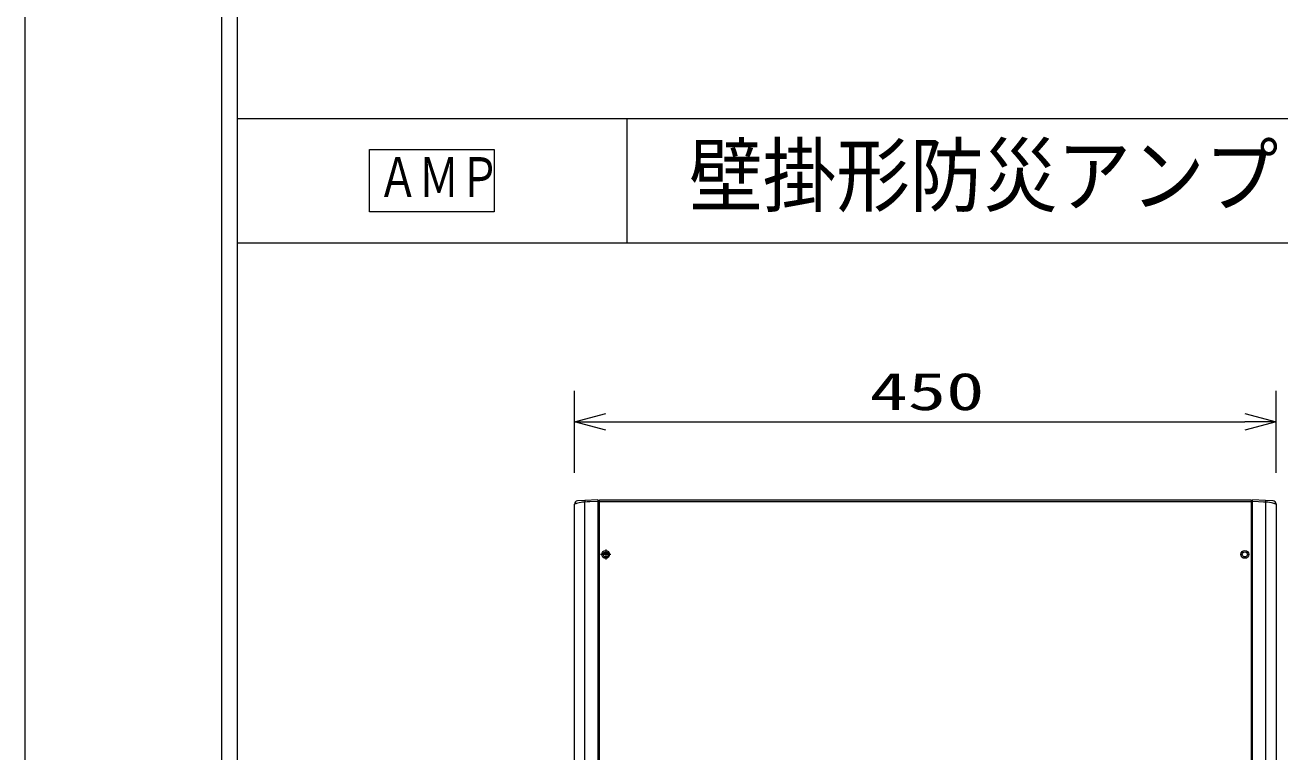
# Model space of a CAD drawing. Units: millimetres on the paper. Extents: x -401 to 401, y -280 to 280.
# Drawn here: x -400.6 to -320.1, y 79.4 to 126 of the extents above; entities that cross this region are included whole.
import ezdxf
from ezdxf.enums import TextEntityAlignment as Align

# ---------------------------------------------------------------- set-up
doc = ezdxf.new("R2010")
doc.units = ezdxf.units.MM
for name, color, linetype, lineweight in [('0-0_HOJO', 134, 'Continuous', 9), ('0-3_WAKU-M', 7, 'Continuous', 9), ('0-4_(J)SP', 7, 'Continuous', 9), ('0-5_GAIKEI', 4, 'Continuous', 9), ('0-6_SUNPO', 7, 'Continuous', 9), ('0-7_MOJI1', 7, 'Continuous', 9)]:
    doc.layers.add(name, color=color, linetype=linetype, lineweight=lineweight)
doc.styles.add('ＭＳ ゴシック', font='')
doc.styles.get('ＭＳ ゴシック').set_extended_font_data('MS Gothic')

# ---------------------------------------------------------------- blocks, each defined once
blk = doc.blocks.new('_OPEN30')
at = {"layer": '0-6_SUNPO'}
blk.add_line((0, 0), (-1, 0), dxfattribs=at)
blk.add_lwpolyline([(-1, 0.2679), (0, 0), (-1, -0.2679)], dxfattribs=at)

msp = doc.modelspace()

# ---------------------------------------------------------------- linework, layer by layer
at = {"layer": '0-0_HOJO'}
msp.add_line((-400.584, -279.512), (-400.584, 279.547), dxfattribs=at)
at = {"layer": '0-3_WAKU-M', "color": 3}
msp.add_line((-386.989, 240.017), (-386.989, -239.983), dxfattribs=at)
at = {"layer": '0-3_WAKU-M'}
for p, q in [((-386.989, 120.017), (387.011, 120.017)), ((-361.989, 120.017), (-361.989, 112.017)), ((-386.989, 112.017), (387.011, 112.017))]:
    msp.add_line(p, q, dxfattribs=at)
at = {"layer": '0-3_WAKU-M', "color": 3}
msp.add_lwpolyline([(388.011, 241.017), (-387.989, 241.017), (-387.989, -240.983), (388.011, -240.983)], dxfattribs=at)
at = {"layer": '0-4_(J)SP'}
msp.add_lwpolyline([(-378.489, 114.017), (-378.489, 118.017), (-370.489, 118.017), (-370.489, 114.017)], close=True, dxfattribs=at)
at = {"layer": '0-5_GAIKEI'}
for p, q in [((-365.336, 95.262), (-365.336, 95.263)), ((-364.673, 29.274), (-364.673, 95.386)), ((-363.736, 95.43), (-321.936, 95.43)), ((-321, 95.386), (-321, 29.274)), ((-320.336, 95.262), (-320.336, 95.267)), ((-363.736, 94.53), (-363.836, 94.53)), ((-321.836, 94.53), (-321.936, 94.53)), ((-363.011, 92.03), (-363.661, 92.03)), ((-363.386, 92.03), (-363.501, 92.029)), ((-363.5, 92.053), (-363.436, 92.053)), ((-363.436, 92.053), (-363.436, 92.161)), ((-363.436, 92.13), (-363.205, 92.13)), ((-363.386, 92.03), (-363.386, 92.13)), ((-363.336, 92.08), (-363.386, 92.03)), ((-363.336, 92.355), (-363.336, 91.705)), ((-363.736, 80.53), (-363.836, 80.53)), ((-321.836, 80.53), (-321.936, 80.53)), ((-363.836, 79.58), (-363.736, 79.58)), ((-363.836, 79.38), (-363.736, 79.38)), ((-321.836, 79.58), (-321.936, 79.58)), ((-321.836, 79.38), (-321.936, 79.38))]:
    msp.add_line(p, q, dxfattribs=at)
at = {"layer": '0-5_GAIKEI', "color": 7}
for p, q in [((-365.336, 29.399), (-365.336, 95.262)), ((-364.673, 95.486), (-365.147, 95.461)), ((-363.836, 95.53), (-364.673, 95.486)), ((-363.836, 95.53), (-363.836, 62.076)), ((-363.736, 29.28), (-363.736, 95.53)), ((-363.736, 95.53), (-321.936, 95.53)), ((-321.936, 95.53), (-321.936, 29.28)), ((-321.836, 29.13), (-321.836, 95.53)), ((-321, 95.486), (-321.836, 95.53)), ((-320.526, 95.461), (-321, 95.486)), ((-320.336, 95.262), (-320.336, 29.399))]:
    msp.add_line(p, q, dxfattribs=at)
at = {"layer": '0-5_GAIKEI'}
for points in [[(-364.673, 95.386), (-364.772, 95.379), (-364.819, 95.374), (-364.911, 95.362), (-365.048, 95.338), (-365.132, 95.319), (-365.202, 95.302), (-365.26, 95.286), (-365.329, 95.265), (-365.336, 95.262), (-365.336, 95.262)], [(-364.673, 95.486), (-364.673, 95.486), (-364.673, 95.486), (-364.673, 95.486), (-364.674, 95.486), (-364.674, 95.484), (-364.675, 95.478), (-364.675, 95.457)], [(-363.836, 95.43), (-364.358, 95.403), (-364.52, 95.395), (-364.673, 95.386)], [(-321, 95.386), (-321.145, 95.394), (-321.468, 95.411), (-321.836, 95.43)], [(-320.997, 95.457), (-320.998, 95.478), (-321, 95.486)], [(-320.336, 95.262), (-320.337, 95.262), (-320.338, 95.262), (-320.347, 95.265), (-320.415, 95.287), (-320.545, 95.32), (-320.623, 95.337), (-320.757, 95.361), (-320.852, 95.374), (-320.901, 95.379), (-321, 95.386)]]:
    msp.add_lwpolyline(points, dxfattribs=at)
for centre, radius in [((-363.336, 92.03), 0.25), ((-363.336, 92.03), 0.165), ((-322.336, 92.03), 0.25), ((-322.336, 92.03), 0.165)]:
    msp.add_circle(centre, radius, dxfattribs=at)
at = {"layer": '0-5_GAIKEI', "color": 7}
for centre, start, end in [((-365.136, 95.262), 137.93078, 179.5881), ((-365.136, 95.262), 93.00931, 137.92208), ((-320.536, 95.262), 42.07814, 86.99058), ((-320.536, 95.262), 1.20354, 42.07814)]:
    msp.add_arc(centre, 0.2, start, end, dxfattribs=at)
at = {"layer": '0-5_GAIKEI'}
for centre, radius, start, end in [((-363.395, 95.467), 1.28, 180.44153, 183.59882), ((-363.736, 95.33), 0.1, 90, 180.00001), ((-321.936, 95.33), 0.1, 0, 90), ((-322.14, 95.467), 1.143, 355.93744, 359.46788)]:
    msp.add_arc(centre, radius, start, end, dxfattribs=at)
at = {"layer": '0-6_SUNPO'}
for p, q in [((-365.336, 97.263), (-365.336, 102.53)), ((-320.336, 97.267), (-320.336, 102.53)), ((-363.336, 100.53), (-322.336, 100.53))]:
    msp.add_line(p, q, dxfattribs=at)

# ---------------------------------------------------------------- block references
at = {"layer": '0-6_SUNPO', "xscale": 2, "yscale": 2, "rotation": 180}
msp.add_blockref('_OPEN30', (-365.336, 100.53), dxfattribs=at)
at = {"layer": '0-6_SUNPO', "xscale": 2, "yscale": 2}
msp.add_blockref('_OPEN30', (-320.336, 100.53), dxfattribs=at)

# ---------------------------------------------------------------- texts
at = {"layer": '0-4_(J)SP', "style": 'ＭＳ ゴシック', "width": 0.75}
msp.add_text('ＡＭＰ', height=2.566, dxfattribs=at).set_placement((-377.974, 114.19), align=Align.BOTTOM_LEFT)
at = {"layer": '0-6_SUNPO', "style": 'ＭＳ ゴシック', "width": 1.5}
msp.add_text('450', height=2.405, dxfattribs=at).set_placement((-346.408, 100.568), align=Align.BOTTOM_LEFT)
at = {"layer": '0-7_MOJI1', "style": 'ＭＳ ゴシック', "width": 0.9}
msp.add_text('壁掛形防災アンプ（３０局６０Ｗ）', height=3.849, dxfattribs=at).set_placement((-357.989, 113.277), align=Align.BOTTOM_LEFT)

doc.saveas('drawing.dxf')
